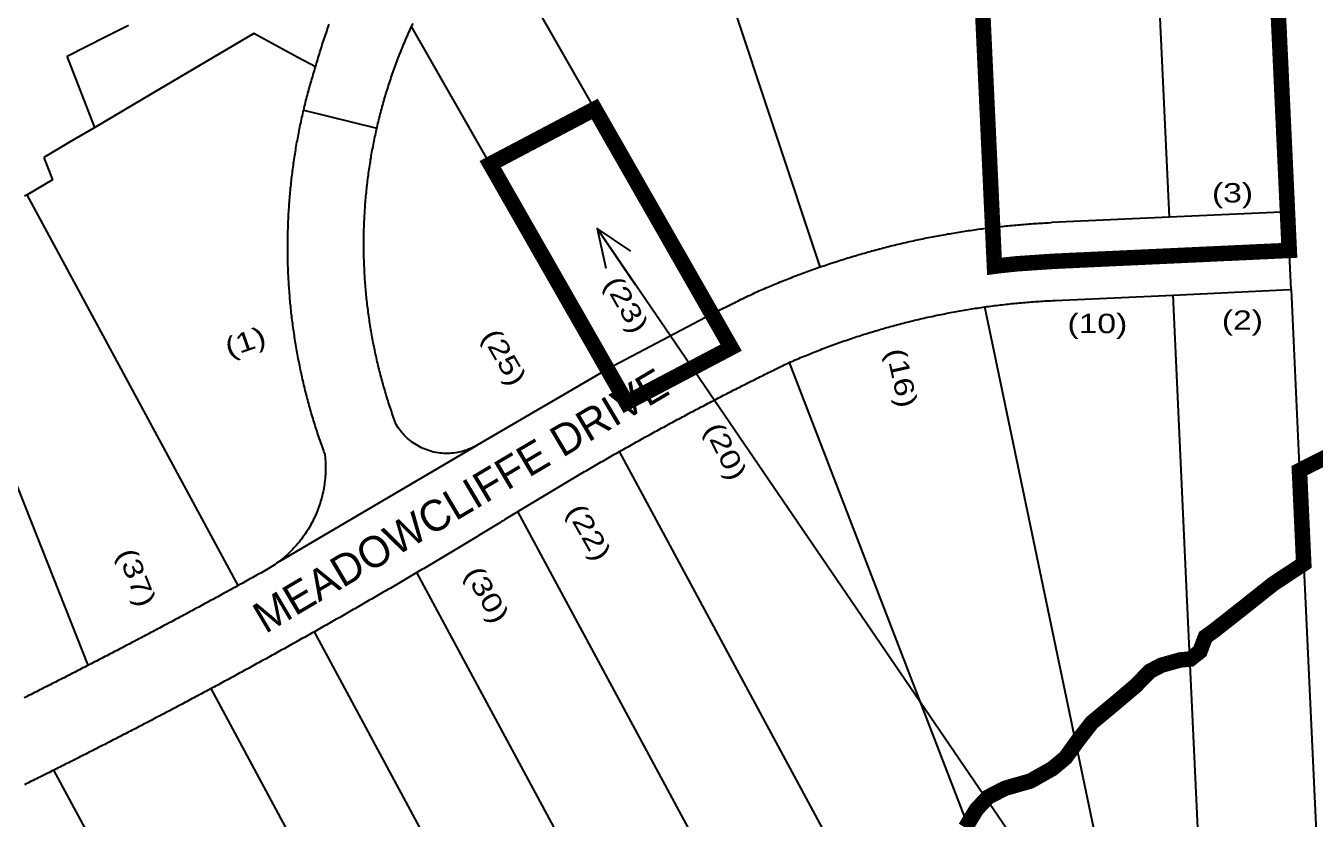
# Model space of a CAD drawing. Header units: millimetres. Extents: x 1745962 to 1749233, y 4525379 to 4529927.
# Drawn here: x 1748625.9 to 1748958.7, y 4527647.4 to 4527852.2 of the extents above; entities that cross this region are included whole.
import ezdxf

# ---------------------------------------------------------------- set-up
doc = ezdxf.new("R2010")
doc.units = ezdxf.units.MM
doc.header["$LTSCALE"] = 10
doc.header["$MEASUREMENT"] = 0
for name, color, linetype in [('AROLL_ADDRESS', 44, 'Continuous'), ('AROLL_LOTS', 8, 'Continuous'), ('AROLL_ROADS', 7, 'Continuous'), ('ZONING_STANDARDS', 140, 'Continuous'), ('ZONING_ZONES', 140, 'Continuous')]:
    doc.layers.add(name, color=color, linetype=linetype)
doc.styles.add('Univers Condensed', font='UNVR57W.TTF')
doc.styles.add('Univers Light Condensed', font='unvr47a.ttf')

# ---------------------------------------------------------------- blocks, each defined once
blk = doc.blocks.new('ARROW-1')
blk.add_line((0, 0), (1.75, 0))
blk.add_lwpolyline([(0.972, 0.389), (0, 0), (0.972, -0.389)])

msp = doc.modelspace()

# ---------------------------------------------------------------- linework, layer by layer
at = {"layer": 'AROLL_LOTS'}
for p, q in [((1748875.44, 4527800.17), (1748870.03, 4527917.25)), ((1748921.07, 4527802.81), (1748916.22, 4527907.68)), ((1748830.93, 4527789.96), (1748793.94, 4527901.2)), ((1748772.75, 4527830.74), (1748739.13, 4527889.64)), ((1748951.52, 4527804.22), (1748947.95, 4527881.35)), ((1748646.61, 4527849.44), (1748652.47, 4527852.42)), ((1748725.48, 4527852.05), (1748725.86, 4527852.86)), ((1748745.78, 4527816.51), (1748725.48, 4527852.05)), ((1748636.57, 4527844.35), (1748646.61, 4527849.44)), ((1748684.73, 4527850.22), (1748658.56, 4527834.77)), ((1748696.15, 4527844.06), (1748684.73, 4527850.22)), ((1748643.7, 4527825.99), (1748636.57, 4527844.35)), ((1748700.71, 4527841.61), (1748696.15, 4527844.06)), ((1748658.56, 4527834.77), (1748643.7, 4527825.99)), ((1748697.64, 4527830.47), (1748716.52, 4527825.83)), ((1748745.78, 4527816.51), (1748772.75, 4527830.74)), ((1748802.98, 4527777.81), (1748772.75, 4527830.74)), ((1748643.7, 4527825.99), (1748637.19, 4527822.15)), ((1748637.19, 4527822.15), (1748630.54, 4527818.22)), ((1748630.54, 4527818.22), (1748632.81, 4527812.47)), ((1748776, 4527763.6), (1748745.78, 4527816.51)), ((1748632.81, 4527812.47), (1748626.25, 4527808.6)), ((1748626.25, 4527808.6), (1748625.59, 4527808.21)), ((1748648.79, 4527766.87), (1748626.25, 4527808.6)), ((1748921.07, 4527802.81), (1748890.64, 4527801.4)), ((1748948.02, 4527804.05), (1748921.07, 4527802.81)), ((1748951.21, 4527804.2), (1748948.02, 4527804.05)), ((1748951.52, 4527804.22), (1748951.21, 4527804.2)), ((1748952.44, 4527784.12), (1748951.52, 4527804.22)), ((1748891.56, 4527781.31), (1748922.01, 4527782.71)), ((1748922.01, 4527782.71), (1748952.14, 4527784.11)), ((1748925.65, 4527703.71), (1748922.01, 4527782.71)), ((1748952.14, 4527784.11), (1748952.44, 4527784.12)), ((1748952.44, 4527784.12), (1748955.6, 4527715.93)), ((1748802.98, 4527777.81), (1748776, 4527763.6)), ((1748892.64, 4527687.73), (1748873.46, 4527779.64)), ((1748680.73, 4527707.71), (1748648.79, 4527766.87)), ((1748897.32, 4527572.44), (1748823.01, 4527765.3)), ((1748776, 4527763.6), (1748742.44, 4527743.96)), ((1748642.01, 4527687.1), (1748616.8, 4527750.86)), ((1748691.45, 4527714.03), (1748742.44, 4527743.96)), ((1748834.7, 4527639.28), (1748779.17, 4527742.32)), ((1748816.69, 4527608.48), (1748752.93, 4527726.8)), ((1748955.6, 4527715.93), (1748958.93, 4527644.01)), ((1748795.93, 4527582.75), (1748726.82, 4527711.03)), ((1748929.73, 4527615.57), (1748925.65, 4527703.71)), ((1748771.71, 4527563.45), (1748700.42, 4527695.78)), ((1748911.33, 4527598.16), (1748892.64, 4527687.73)), ((1748744.63, 4527549.47), (1748673.73, 4527681.07)), ((1748703.49, 4527529.49), (1748633.17, 4527660.04))]:
    msp.add_line(p, q, dxfattribs=at)
for points in [[(1748702.45, 4527847.43), (1748702.61, 4527847.9), (1748702.77, 4527848.38), (1748702.92, 4527848.85), (1748703.08, 4527849.33), (1748703.24, 4527849.8), (1748703.4, 4527850.28), (1748703.57, 4527850.75), (1748703.73, 4527851.22), (1748703.9, 4527851.69), (1748704.07, 4527852.16), (1748704.24, 4527852.63)], [(1748721.52, 4527749.24), (1748721.35, 4527749.7), (1748721.18, 4527750.17), (1748721.01, 4527750.64), (1748720.84, 4527751.12), (1748720.68, 4527751.58), (1748720.51, 4527752.05), (1748720.35, 4527752.53), (1748720.19, 4527753), (1748720.03, 4527753.48), (1748719.87, 4527753.95), (1748719.72, 4527754.43), (1748719.56, 4527754.9), (1748719.41, 4527755.38), (1748719.26, 4527755.86), (1748719.11, 4527756.33), (1748718.96, 4527756.82), (1748718.82, 4527757.29), (1748718.67, 4527757.77), (1748718.54, 4527758.25), (1748718.4, 4527758.73), (1748718.26, 4527759.21), (1748718.13, 4527759.69), (1748717.99, 4527760.18), (1748717.86, 4527760.66), (1748717.73, 4527761.14), (1748717.6, 4527761.62), (1748717.48, 4527762.11), (1748717.34, 4527762.59), (1748717.22, 4527763.08), (1748717.1, 4527763.56), (1748716.98, 4527764.04), (1748716.87, 4527764.53), (1748716.74, 4527765.01), (1748716.63, 4527765.5), (1748716.53, 4527765.99), (1748716.41, 4527766.48), (1748716.3, 4527766.96), (1748716.19, 4527767.46), (1748716.09, 4527767.94), (1748715.98, 4527768.43), (1748715.89, 4527768.92), (1748715.79, 4527769.42), (1748715.69, 4527769.9), (1748715.59, 4527770.39), (1748715.5, 4527770.89), (1748715.4, 4527771.38), (1748715.31, 4527771.87), (1748715.22, 4527772.36), (1748715.14, 4527772.85), (1748715.06, 4527773.34), (1748714.97, 4527773.84), (1748714.89, 4527774.33), (1748714.81, 4527774.83), (1748714.73, 4527775.32), (1748714.65, 4527775.81), (1748714.58, 4527776.3), (1748714.51, 4527776.81), (1748714.44, 4527777.3), (1748714.38, 4527777.79), (1748714.3, 4527778.29), (1748714.25, 4527778.78), (1748714.18, 4527779.28), (1748714.11, 4527779.78), (1748714.06, 4527780.28), (1748714, 4527780.77), (1748713.95, 4527781.26), (1748713.89, 4527781.76), (1748713.84, 4527782.26), (1748713.79, 4527782.76), (1748713.74, 4527783.26), (1748713.69, 4527783.75), (1748713.65, 4527784.25), (1748713.61, 4527784.75), (1748713.57, 4527785.25), (1748713.53, 4527785.75), (1748713.49, 4527786.24), (1748713.46, 4527786.75), (1748713.43, 4527787.24), (1748713.39, 4527787.74), (1748713.36, 4527788.24), (1748713.34, 4527788.74), (1748713.31, 4527789.24), (1748713.29, 4527789.74), (1748713.27, 4527790.24), (1748713.25, 4527790.74), (1748713.22, 4527791.24), (1748713.21, 4527791.73), (1748713.2, 4527792.24), (1748713.19, 4527792.74), (1748713.17, 4527793.23), (1748713.16, 4527793.74), (1748713.16, 4527794.23), (1748713.15, 4527794.74), (1748713.15, 4527795.24), (1748713.14, 4527795.73), (1748713.14, 4527796.24), (1748713.15, 4527796.74), (1748713.15, 4527797.24), (1748713.16, 4527797.74), (1748713.17, 4527798.24), (1748713.18, 4527798.74), (1748713.18, 4527799.24), (1748713.2, 4527799.74), (1748713.22, 4527800.23), (1748713.23, 4527800.73), (1748713.25, 4527801.24), (1748713.28, 4527801.73), (1748713.3, 4527802.23), (1748713.32, 4527802.74), (1748713.34, 4527803.23), (1748713.38, 4527803.73), (1748713.4, 4527804.23), (1748713.43, 4527804.73), (1748713.47, 4527805.23), (1748713.51, 4527805.72), (1748713.54, 4527806.23), (1748713.58, 4527806.73), (1748713.63, 4527807.23), (1748713.67, 4527807.72), (1748713.71, 4527808.22), (1748713.76, 4527808.72), (1748713.81, 4527809.21), (1748713.86, 4527809.71), (1748713.91, 4527810.21), (1748713.97, 4527810.7), (1748714.02, 4527811.2), (1748714.08, 4527811.7), (1748714.14, 4527812.2), (1748714.2, 4527812.69), (1748714.27, 4527813.19), (1748714.33, 4527813.69), (1748714.4, 4527814.18), (1748714.47, 4527814.67), (1748714.54, 4527815.17), (1748714.61, 4527815.67), (1748714.69, 4527816.15), (1748714.77, 4527816.65), (1748714.84, 4527817.14), (1748714.92, 4527817.64), (1748715.01, 4527818.13), (1748715.09, 4527818.63), (1748715.18, 4527819.12), (1748715.26, 4527819.61), (1748715.35, 4527820.11), (1748715.44, 4527820.59), (1748715.54, 4527821.08), (1748715.63, 4527821.58), (1748715.73, 4527822.07), (1748715.83, 4527822.55), (1748715.93, 4527823.05), (1748716.03, 4527823.54), (1748716.14, 4527824.03), (1748716.24, 4527824.51), (1748716.35, 4527825), (1748716.46, 4527825.49), (1748716.57, 4527825.98), (1748716.68, 4527826.47), (1748716.8, 4527826.96), (1748716.91, 4527827.44), (1748717.03, 4527827.92), (1748717.15, 4527828.4), (1748717.27, 4527828.89), (1748717.4, 4527829.37), (1748717.52, 4527829.86), (1748717.65, 4527830.34), (1748717.78, 4527830.83), (1748717.91, 4527831.31), (1748718.05, 4527831.79), (1748718.17, 4527832.28), (1748718.31, 4527832.76), (1748718.45, 4527833.24), (1748718.59, 4527833.72), (1748718.74, 4527834.19), (1748718.88, 4527834.67), (1748719.03, 4527835.15), (1748719.17, 4527835.63), (1748719.32, 4527836.11), (1748719.47, 4527836.58), (1748719.62, 4527837.06), (1748719.78, 4527837.54), (1748719.93, 4527838.01), (1748720.09, 4527838.49), (1748720.25, 4527838.96), (1748720.42, 4527839.43), (1748720.58, 4527839.91), (1748720.74, 4527840.38), (1748720.91, 4527840.85), (1748721.08, 4527841.32), (1748721.25, 4527841.79), (1748721.42, 4527842.26), (1748721.6, 4527842.73), (1748721.76, 4527843.19), (1748721.94, 4527843.66), (1748722.13, 4527844.13), (1748722.3, 4527844.6), (1748722.49, 4527845.06), (1748722.68, 4527845.53), (1748722.86, 4527845.99), (1748723.05, 4527846.46), (1748723.23, 4527846.91), (1748723.43, 4527847.38), (1748723.62, 4527847.84), (1748723.81, 4527848.3), (1748724, 4527848.76), (1748724.21, 4527849.22), (1748724.41, 4527849.68), (1748724.61, 4527850.14), (1748724.81, 4527850.59), (1748725.02, 4527851.05), (1748725.22, 4527851.5), (1748725.48, 4527852.05)], [(1748700.71, 4527841.61), (1748700.84, 4527842.09), (1748700.97, 4527842.57), (1748701.11, 4527843.05), (1748701.25, 4527843.53), (1748701.4, 4527844.01), (1748701.54, 4527844.49), (1748701.69, 4527844.97), (1748701.83, 4527845.44), (1748701.97, 4527845.92), (1748702.13, 4527846.4), (1748702.28, 4527846.88), (1748702.45, 4527847.43)], [(1748693.61, 4527789.3), (1748693.6, 4527789.79), (1748693.58, 4527790.3), (1748693.57, 4527790.8), (1748693.55, 4527791.29), (1748693.54, 4527791.8), (1748693.53, 4527792.3), (1748693.53, 4527792.8), (1748693.52, 4527793.29), (1748693.52, 4527793.8), (1748693.51, 4527794.3), (1748693.51, 4527794.79), (1748693.51, 4527795.3), (1748693.52, 4527795.8), (1748693.52, 4527796.3), (1748693.53, 4527796.8), (1748693.52, 4527797.29), (1748693.53, 4527797.79), (1748693.54, 4527798.29), (1748693.56, 4527798.8), (1748693.57, 4527799.3), (1748693.59, 4527799.8), (1748693.6, 4527800.3), (1748693.61, 4527800.79), (1748693.64, 4527801.3), (1748693.66, 4527801.79), (1748693.68, 4527802.29), (1748693.7, 4527802.8), (1748693.73, 4527803.29), (1748693.76, 4527803.79), (1748693.79, 4527804.29), (1748693.82, 4527804.79), (1748693.85, 4527805.29), (1748693.89, 4527805.79), (1748693.92, 4527806.29), (1748693.96, 4527806.78), (1748694, 4527807.28), (1748694.04, 4527807.78), (1748694.08, 4527808.28), (1748694.13, 4527808.78), (1748694.17, 4527809.28), (1748694.22, 4527809.78), (1748694.26, 4527810.27), (1748694.31, 4527810.76), (1748694.37, 4527811.27), (1748694.42, 4527811.77), (1748694.47, 4527812.26), (1748694.53, 4527812.76), (1748694.59, 4527813.25), (1748694.65, 4527813.75), (1748694.71, 4527814.24), (1748694.77, 4527814.75), (1748694.84, 4527815.24), (1748694.9, 4527815.73), (1748694.97, 4527816.22), (1748695.04, 4527816.73), (1748695.11, 4527817.22), (1748695.18, 4527817.72), (1748695.26, 4527818.21), (1748695.33, 4527818.7), (1748695.41, 4527819.2), (1748695.49, 4527819.69), (1748695.57, 4527820.18), (1748695.65, 4527820.67), (1748695.74, 4527821.17), (1748695.82, 4527821.67), (1748695.91, 4527822.15), (1748696, 4527822.65), (1748696.09, 4527823.13), (1748696.18, 4527823.63), (1748696.27, 4527824.12), (1748696.37, 4527824.62), (1748696.47, 4527825.1), (1748696.56, 4527825.59), (1748696.66, 4527826.09), (1748696.77, 4527826.57), (1748696.87, 4527827.06), (1748696.97, 4527827.55), (1748697.08, 4527828.04), (1748697.19, 4527828.53), (1748697.3, 4527829.02), (1748697.41, 4527829.5), (1748697.52, 4527829.99), (1748697.64, 4527830.47), (1748697.75, 4527830.96), (1748697.87, 4527831.45), (1748697.99, 4527831.94), (1748698.11, 4527832.42), (1748698.23, 4527832.91), (1748698.35, 4527833.39), (1748698.47, 4527833.88), (1748698.6, 4527834.35), (1748698.73, 4527834.84), (1748698.86, 4527835.32), (1748698.99, 4527835.8), (1748699.13, 4527836.28), (1748699.26, 4527836.77), (1748699.39, 4527837.25), (1748699.53, 4527837.73), (1748699.67, 4527838.21), (1748699.81, 4527838.69), (1748699.96, 4527839.17), (1748700.1, 4527839.65), (1748700.25, 4527840.13), (1748700.39, 4527840.6), (1748700.54, 4527841.08), (1748700.71, 4527841.61)], [(1748875.44, 4527800.17), (1748875.94, 4527800.22), (1748876.42, 4527800.28), (1748876.92, 4527800.33), (1748877.42, 4527800.39), (1748877.92, 4527800.44), (1748878.42, 4527800.5), (1748878.91, 4527800.54), (1748879.41, 4527800.6), (1748879.91, 4527800.64), (1748880.41, 4527800.7), (1748880.9, 4527800.74), (1748881.41, 4527800.78), (1748881.9, 4527800.83), (1748882.4, 4527800.87), (1748882.89, 4527800.91), (1748883.4, 4527800.95), (1748883.89, 4527801), (1748884.4, 4527801.03), (1748884.89, 4527801.06), (1748885.39, 4527801.1), (1748885.9, 4527801.14), (1748886.39, 4527801.16), (1748886.89, 4527801.2), (1748887.39, 4527801.23), (1748887.88, 4527801.27), (1748888.38, 4527801.29), (1748888.88, 4527801.32), (1748889.38, 4527801.34), (1748889.88, 4527801.37), (1748890.64, 4527801.4)], [(1748830.93, 4527789.96), (1748831.4, 4527790.12), (1748831.88, 4527790.28), (1748832.35, 4527790.45), (1748832.82, 4527790.6), (1748833.29, 4527790.76), (1748833.77, 4527790.92), (1748834.25, 4527791.07), (1748834.72, 4527791.23), (1748835.19, 4527791.39), (1748835.67, 4527791.54), (1748836.15, 4527791.7), (1748836.62, 4527791.84), (1748837.1, 4527792), (1748837.58, 4527792.14), (1748838.06, 4527792.29), (1748838.53, 4527792.43), (1748839.02, 4527792.57), (1748839.49, 4527792.72), (1748839.98, 4527792.86), (1748840.45, 4527793.01), (1748840.93, 4527793.15), (1748841.42, 4527793.29), (1748841.89, 4527793.43), (1748842.37, 4527793.56), (1748842.85, 4527793.7), (1748843.33, 4527793.83), (1748843.82, 4527793.96), (1748844.3, 4527794.1), (1748844.78, 4527794.23), (1748845.27, 4527794.36), (1748845.75, 4527794.49), (1748846.23, 4527794.62), (1748846.72, 4527794.75), (1748847.2, 4527794.87), (1748847.68, 4527794.99), (1748848.16, 4527795.12), (1748848.65, 4527795.25), (1748849.14, 4527795.37), (1748849.62, 4527795.48), (1748850.1, 4527795.6), (1748850.59, 4527795.72), (1748851.08, 4527795.84), (1748851.56, 4527795.96), (1748852.05, 4527796.07), (1748852.54, 4527796.18), (1748853.03, 4527796.3), (1748853.52, 4527796.41), (1748854, 4527796.52), (1748854.49, 4527796.62), (1748854.98, 4527796.73), (1748855.47, 4527796.84), (1748855.95, 4527796.94), (1748856.45, 4527797.05), (1748856.94, 4527797.15), (1748857.42, 4527797.25), (1748857.91, 4527797.35), (1748858.4, 4527797.45), (1748858.9, 4527797.54), (1748859.39, 4527797.64), (1748859.88, 4527797.74), (1748860.37, 4527797.84)], [(1748860.37, 4527797.84), (1748860.86, 4527797.93), (1748861.36, 4527798.02), (1748861.85, 4527798.11), (1748862.34, 4527798.2), (1748862.82, 4527798.29), (1748863.32, 4527798.38), (1748863.81, 4527798.47), (1748864.31, 4527798.55), (1748864.79, 4527798.63), (1748865.29, 4527798.72), (1748865.79, 4527798.8), (1748866.27, 4527798.89), (1748866.77, 4527798.96), (1748867.26, 4527799.04), (1748867.76, 4527799.12), (1748868.25, 4527799.19), (1748868.75, 4527799.27), (1748869.24, 4527799.35), (1748869.74, 4527799.41), (1748870.23, 4527799.49), (1748870.72, 4527799.56), (1748871.23, 4527799.62), (1748871.72, 4527799.7), (1748872.21, 4527799.76), (1748872.71, 4527799.83), (1748873.2, 4527799.89), (1748873.7, 4527799.95), (1748874.2, 4527800.02), (1748874.7, 4527800.07), (1748875.44, 4527800.17)], [(1748703.06, 4527741.82), (1748702.88, 4527742.28), (1748702.71, 4527742.75), (1748702.54, 4527743.23), (1748702.38, 4527743.7), (1748702.21, 4527744.17), (1748702.04, 4527744.64), (1748701.89, 4527745.12), (1748701.72, 4527745.59), (1748701.56, 4527746.06), (1748701.4, 4527746.53), (1748701.24, 4527747.01), (1748701.08, 4527747.49), (1748700.93, 4527747.96), (1748700.78, 4527748.43), (1748700.62, 4527748.91), (1748700.48, 4527749.39), (1748700.34, 4527749.87), (1748700.19, 4527750.34), (1748700.05, 4527750.83), (1748699.9, 4527751.3), (1748699.76, 4527751.79), (1748699.61, 4527752.26), (1748699.48, 4527752.74), (1748699.34, 4527753.23), (1748699.2, 4527753.71), (1748699.07, 4527754.19), (1748698.94, 4527754.67), (1748698.8, 4527755.15), (1748698.68, 4527755.64), (1748698.55, 4527756.12), (1748698.43, 4527756.6), (1748698.3, 4527757.09), (1748698.17, 4527757.58), (1748698.05, 4527758.05), (1748697.94, 4527758.54), (1748697.82, 4527759.03), (1748697.7, 4527759.52), (1748697.59, 4527760), (1748697.47, 4527760.48), (1748697.36, 4527760.97), (1748697.26, 4527761.46), (1748697.14, 4527761.95), (1748697.04, 4527762.44), (1748696.92, 4527762.93), (1748696.83, 4527763.42), (1748696.72, 4527763.9), (1748696.63, 4527764.39), (1748696.53, 4527764.88), (1748696.43, 4527765.38), (1748696.33, 4527765.87), (1748696.23, 4527766.36), (1748696.14, 4527766.85), (1748696.05, 4527767.33), (1748695.96, 4527767.84), (1748695.87, 4527768.32), (1748695.79, 4527768.82), (1748695.7, 4527769.31), (1748695.62, 4527769.81), (1748695.54, 4527770.3), (1748695.46, 4527770.79), (1748695.37, 4527771.28), (1748695.3, 4527771.78), (1748695.23, 4527772.27), (1748695.15, 4527772.77), (1748695.08, 4527773.26), (1748695.01, 4527773.75), (1748694.94, 4527774.25), (1748694.88, 4527774.75), (1748694.81, 4527775.24), (1748694.75, 4527775.74), (1748694.68, 4527776.23), (1748694.62, 4527776.73), (1748694.56, 4527777.23), (1748694.5, 4527777.72), (1748694.45, 4527778.22), (1748694.39, 4527778.72), (1748694.34, 4527779.22), (1748694.28, 4527779.72), (1748694.24, 4527780.21), (1748694.19, 4527780.71), (1748694.14, 4527781.21), (1748694.09, 4527781.7), (1748694.06, 4527782.2), (1748694.02, 4527782.7), (1748693.97, 4527783.2), (1748693.94, 4527783.7), (1748693.89, 4527784.19), (1748693.86, 4527784.7), (1748693.83, 4527785.2), (1748693.8, 4527785.69), (1748693.77, 4527786.19), (1748693.74, 4527786.69), (1748693.72, 4527787.19), (1748693.69, 4527787.69), (1748693.67, 4527788.19), (1748693.65, 4527788.69), (1748693.61, 4527789.3)], [(1748813.71, 4527783.14), (1748814.17, 4527783.34), (1748814.63, 4527783.54), (1748815.08, 4527783.75), (1748815.54, 4527783.95), (1748816, 4527784.14), (1748816.46, 4527784.34), (1748816.92, 4527784.54), (1748817.38, 4527784.74), (1748817.84, 4527784.93), (1748818.3, 4527785.12), (1748818.76, 4527785.31), (1748819.22, 4527785.51), (1748819.69, 4527785.7), (1748820.15, 4527785.89), (1748820.61, 4527786.08), (1748821.08, 4527786.27), (1748821.54, 4527786.45), (1748822, 4527786.64), (1748822.47, 4527786.82), (1748822.93, 4527787), (1748823.4, 4527787.19), (1748823.86, 4527787.37), (1748824.34, 4527787.55), (1748824.8, 4527787.73), (1748825.26, 4527787.9), (1748825.74, 4527788.08), (1748826.2, 4527788.26), (1748826.67, 4527788.43), (1748827.14, 4527788.61), (1748827.61, 4527788.78), (1748828.08, 4527788.95), (1748828.55, 4527789.11), (1748829.02, 4527789.29), (1748829.5, 4527789.46), (1748829.96, 4527789.62), (1748830.43, 4527789.78), (1748830.93, 4527789.96)], [(1748802.98, 4527777.81), (1748803.42, 4527778.04), (1748803.87, 4527778.25), (1748804.32, 4527778.48), (1748804.76, 4527778.71), (1748805.21, 4527778.93), (1748805.66, 4527779.15), (1748806.1, 4527779.38), (1748806.55, 4527779.6), (1748807, 4527779.83), (1748807.44, 4527780.04), (1748807.89, 4527780.27), (1748808.35, 4527780.5), (1748808.79, 4527780.71), (1748809.24, 4527780.94), (1748809.68, 4527781.16), (1748810.13, 4527781.38), (1748810.58, 4527781.6), (1748811.03, 4527781.82), (1748811.48, 4527782.05), (1748811.93, 4527782.26), (1748812.38, 4527782.48), (1748812.82, 4527782.71), (1748813.71, 4527783.14)], [(1748873.46, 4527779.64), (1748873.95, 4527779.71), (1748874.45, 4527779.77), (1748874.95, 4527779.84), (1748875.45, 4527779.9), (1748875.94, 4527779.97), (1748876.44, 4527780.03), (1748876.93, 4527780.09), (1748877.43, 4527780.15), (1748877.92, 4527780.21), (1748878.42, 4527780.27), (1748878.92, 4527780.32), (1748879.42, 4527780.38), (1748879.92, 4527780.43), (1748880.41, 4527780.49), (1748880.91, 4527780.54), (1748881.41, 4527780.58), (1748881.9, 4527780.63), (1748882.4, 4527780.68), (1748882.9, 4527780.73), (1748883.39, 4527780.77), (1748883.9, 4527780.82), (1748884.39, 4527780.85), (1748884.89, 4527780.9), (1748885.39, 4527780.94), (1748885.89, 4527780.97), (1748886.39, 4527781.01), (1748886.89, 4527781.04), (1748887.38, 4527781.08), (1748887.89, 4527781.11), (1748888.39, 4527781.14), (1748888.88, 4527781.18), (1748889.38, 4527781.2), (1748889.88, 4527781.23), (1748890.38, 4527781.25), (1748890.88, 4527781.28), (1748891.56, 4527781.31)], [(1748822.22, 4527764.94), (1748822.68, 4527765.15), (1748823.13, 4527765.35), (1748823.59, 4527765.55), (1748824.05, 4527765.75), (1748824.51, 4527765.95), (1748824.97, 4527766.14), (1748825.42, 4527766.34), (1748825.89, 4527766.54), (1748826.35, 4527766.73), (1748826.81, 4527766.92), (1748827.28, 4527767.11), (1748827.74, 4527767.3), (1748828.2, 4527767.48), (1748828.66, 4527767.68), (1748829.12, 4527767.86), (1748829.59, 4527768.05), (1748830.05, 4527768.23), (1748830.52, 4527768.41), (1748830.99, 4527768.6), (1748831.46, 4527768.78), (1748831.92, 4527768.95), (1748832.39, 4527769.13), (1748832.86, 4527769.3), (1748833.32, 4527769.48), (1748833.8, 4527769.65), (1748834.27, 4527769.82), (1748834.73, 4527770), (1748835.2, 4527770.17), (1748835.67, 4527770.34), (1748836.14, 4527770.5), (1748836.61, 4527770.67), (1748837.09, 4527770.84), (1748837.56, 4527771), (1748838.03, 4527771.16), (1748838.5, 4527771.32), (1748838.98, 4527771.49), (1748839.45, 4527771.65), (1748839.93, 4527771.8), (1748840.41, 4527771.96), (1748840.88, 4527772.11), (1748841.35, 4527772.27), (1748841.83, 4527772.42), (1748842.3, 4527772.57), (1748842.79, 4527772.72), (1748843.26, 4527772.87), (1748843.74, 4527773.01), (1748844.21, 4527773.16), (1748844.7, 4527773.3), (1748845.17, 4527773.45), (1748845.66, 4527773.59), (1748846.13, 4527773.74), (1748846.62, 4527773.88), (1748847.1, 4527774.01), (1748847.57, 4527774.16), (1748848.05, 4527774.29), (1748848.53, 4527774.43), (1748849.01, 4527774.56), (1748849.5, 4527774.69), (1748849.99, 4527774.82), (1748850.47, 4527774.96), (1748850.95, 4527775.08), (1748851.43, 4527775.21), (1748851.92, 4527775.33), (1748852.4, 4527775.47), (1748852.88, 4527775.59), (1748853.37, 4527775.71), (1748853.85, 4527775.83), (1748854.34, 4527775.95), (1748854.83, 4527776.07), (1748855.31, 4527776.19), (1748855.8, 4527776.31), (1748856.28, 4527776.42), (1748856.77, 4527776.53), (1748857.26, 4527776.65), (1748857.75, 4527776.76), (1748858.23, 4527776.87), (1748858.72, 4527776.98), (1748859.21, 4527777.08), (1748859.7, 4527777.19), (1748860.19, 4527777.29), (1748860.68, 4527777.4), (1748861.16, 4527777.5), (1748861.65, 4527777.6), (1748862.15, 4527777.7), (1748862.64, 4527777.8), (1748863.13, 4527777.89), (1748863.62, 4527777.99), (1748864.11, 4527778.08), (1748864.6, 4527778.18), (1748865.09, 4527778.27), (1748865.58, 4527778.37), (1748866.08, 4527778.46), (1748866.57, 4527778.54), (1748867.06, 4527778.63), (1748867.55, 4527778.71), (1748868.05, 4527778.8), (1748868.54, 4527778.89), (1748869.03, 4527778.96), (1748869.53, 4527779.04), (1748870.01, 4527779.13), (1748870.51, 4527779.2), (1748871, 4527779.28), (1748871.5, 4527779.35), (1748871.99, 4527779.43), (1748872.49, 4527779.5), (1748873.46, 4527779.64)], [(1748779.17, 4527742.32), (1748779.6, 4527742.56), (1748780.05, 4527742.81), (1748780.48, 4527743.06), (1748780.91, 4527743.3), (1748781.36, 4527743.55), (1748781.79, 4527743.79), (1748782.23, 4527744.03), (1748782.66, 4527744.27), (1748783.1, 4527744.52), (1748783.53, 4527744.77), (1748783.97, 4527745.01), (1748784.41, 4527745.25), (1748784.85, 4527745.49), (1748785.28, 4527745.73), (1748785.72, 4527745.98), (1748786.16, 4527746.23), (1748786.6, 4527746.47), (1748787.04, 4527746.71), (1748787.47, 4527746.95), (1748787.91, 4527747.19), (1748788.35, 4527747.43), (1748788.79, 4527747.67), (1748789.22, 4527747.9), (1748789.66, 4527748.14), (1748790.1, 4527748.38), (1748790.54, 4527748.62), (1748790.98, 4527748.86), (1748791.43, 4527749.1), (1748791.87, 4527749.34), (1748792.29, 4527749.58), (1748792.74, 4527749.82), (1748793.18, 4527750.06), (1748793.61, 4527750.29), (1748794.06, 4527750.53), (1748794.5, 4527750.77), (1748794.94, 4527750.99), (1748795.39, 4527751.23), (1748795.83, 4527751.47), (1748796.26, 4527751.7), (1748796.71, 4527751.94), (1748797.14, 4527752.18), (1748797.58, 4527752.42), (1748798.03, 4527752.64), (1748798.47, 4527752.88), (1748798.91, 4527753.11), (1748799.36, 4527753.35), (1748799.8, 4527753.58), (1748800.24, 4527753.81), (1748800.69, 4527754.05), (1748801.13, 4527754.28), (1748801.56, 4527754.51), (1748802.02, 4527754.75), (1748802.45, 4527754.98), (1748802.9, 4527755.2), (1748803.34, 4527755.43), (1748803.79, 4527755.67), (1748804.23, 4527755.9), (1748804.68, 4527756.13), (1748805.11, 4527756.36), (1748805.56, 4527756.59), (1748806.01, 4527756.81), (1748806.45, 4527757.05), (1748806.89, 4527757.27), (1748807.34, 4527757.5), (1748807.78, 4527757.73), (1748808.23, 4527757.96), (1748808.67, 4527758.19), (1748809.12, 4527758.41), (1748809.56, 4527758.64), (1748810.01, 4527758.87), (1748810.46, 4527759.1), (1748810.9, 4527759.32), (1748811.35, 4527759.54), (1748811.8, 4527759.77), (1748812.24, 4527760), (1748812.69, 4527760.23), (1748813.14, 4527760.44), (1748813.58, 4527760.67), (1748814.03, 4527760.9), (1748814.48, 4527761.12), (1748814.92, 4527761.35), (1748815.37, 4527761.57), (1748815.82, 4527761.79), (1748816.26, 4527762.02), (1748816.71, 4527762.24), (1748817.16, 4527762.46), (1748817.61, 4527762.68), (1748818.06, 4527762.91), (1748818.5, 4527763.12), (1748818.96, 4527763.35), (1748819.4, 4527763.57), (1748819.85, 4527763.78), (1748820.3, 4527764.01), (1748820.75, 4527764.23), (1748821.19, 4527764.44), (1748821.65, 4527764.67), (1748822.22, 4527764.94)], [(1748742.44, 4527743.96), (1748742, 4527743.72), (1748741.56, 4527743.48), (1748741.11, 4527743.26), (1748740.66, 4527743.05), (1748740.19, 4527742.87), (1748739.73, 4527742.68), (1748739.25, 4527742.53), (1748738.77, 4527742.38), (1748738.29, 4527742.25), (1748737.8, 4527742.14), (1748737.31, 4527742.04), (1748736.82, 4527741.96), (1748736.32, 4527741.9), (1748735.82, 4527741.84), (1748735.32, 4527741.82), (1748734.82, 4527741.8), (1748734.32, 4527741.81), (1748733.83, 4527741.83), (1748733.33, 4527741.85), (1748732.84, 4527741.9), (1748732.33, 4527741.98), (1748731.85, 4527742.05), (1748731.35, 4527742.15), (1748730.86, 4527742.26), (1748730.38, 4527742.4), (1748729.9, 4527742.54), (1748729.43, 4527742.71), (1748728.96, 4527742.89), (1748728.5, 4527743.08), (1748728.05, 4527743.28), (1748727.6, 4527743.51), (1748727.16, 4527743.75), (1748726.73, 4527744), (1748726.3, 4527744.27), (1748725.89, 4527744.54), (1748725.48, 4527744.83), (1748725.09, 4527745.15), (1748724.71, 4527745.46), (1748724.33, 4527745.79), (1748723.97, 4527746.13), (1748723.61, 4527746.49), (1748723.27, 4527746.85), (1748722.95, 4527747.23), (1748722.63, 4527747.63), (1748722.33, 4527748.02), (1748722.03, 4527748.43), (1748721.52, 4527749.24)], [(1748703.06, 4527741.82), (1748703.12, 4527741.32), (1748703.16, 4527740.82), (1748703.2, 4527740.32), (1748703.23, 4527739.83), (1748703.26, 4527739.33), (1748703.27, 4527738.82), (1748703.28, 4527738.33), (1748703.28, 4527737.83), (1748703.27, 4527737.33), (1748703.25, 4527736.83), (1748703.23, 4527736.32), (1748703.19, 4527735.83), (1748703.15, 4527735.33), (1748703.1, 4527734.83), (1748703.04, 4527734.34), (1748702.97, 4527733.85), (1748702.9, 4527733.34), (1748702.82, 4527732.86), (1748702.73, 4527732.36), (1748702.63, 4527731.87), (1748702.52, 4527731.38), (1748702.4, 4527730.89), (1748702.28, 4527730.42), (1748702.16, 4527729.93), (1748702.02, 4527729.45), (1748701.87, 4527728.97), (1748701.71, 4527728.5), (1748701.55, 4527728.03), (1748701.39, 4527727.55), (1748701.21, 4527727.09), (1748701.02, 4527726.62), (1748700.83, 4527726.16), (1748700.63, 4527725.69), (1748700.42, 4527725.25), (1748700.2, 4527724.79), (1748699.98, 4527724.35), (1748699.75, 4527723.9), (1748699.52, 4527723.46), (1748699.27, 4527723.03), (1748699.02, 4527722.59), (1748698.76, 4527722.17), (1748698.49, 4527721.74), (1748698.22, 4527721.32), (1748697.94, 4527720.91), (1748697.66, 4527720.5), (1748697.36, 4527720.09), (1748697.07, 4527719.69), (1748696.76, 4527719.29), (1748696.45, 4527718.91), (1748696.13, 4527718.52), (1748695.8, 4527718.14), (1748695.48, 4527717.77), (1748695.13, 4527717.4), (1748694.79, 4527717.04), (1748694.45, 4527716.67), (1748694.09, 4527716.32), (1748693.73, 4527715.97), (1748693.36, 4527715.64), (1748692.98, 4527715.3), (1748692.61, 4527714.97), (1748692.23, 4527714.65), (1748691.84, 4527714.34), (1748691.45, 4527714.03), (1748691.05, 4527713.73), (1748690.65, 4527713.43), (1748690.24, 4527713.14), (1748689.83, 4527712.86), (1748689.41, 4527712.58), (1748688.72, 4527712.15)], [(1748752.93, 4527726.8), (1748753.36, 4527727.07), (1748753.79, 4527727.33), (1748754.21, 4527727.59), (1748754.64, 4527727.86), (1748755.07, 4527728.12), (1748755.49, 4527728.38), (1748755.92, 4527728.64), (1748756.35, 4527728.9), (1748756.77, 4527729.16), (1748757.2, 4527729.42), (1748757.63, 4527729.68), (1748758.05, 4527729.94), (1748758.48, 4527730.2), (1748758.9, 4527730.46), (1748759.34, 4527730.72), (1748759.77, 4527730.98), (1748760.19, 4527731.23), (1748760.62, 4527731.5), (1748761.05, 4527731.75), (1748761.48, 4527732), (1748761.91, 4527732.27), (1748762.34, 4527732.52), (1748762.77, 4527732.78), (1748763.19, 4527733.03), (1748763.62, 4527733.29), (1748764.05, 4527733.55), (1748764.49, 4527733.8), (1748764.91, 4527734.06), (1748765.35, 4527734.31), (1748765.77, 4527734.57), (1748766.21, 4527734.82), (1748766.63, 4527735.07), (1748767.06, 4527735.33), (1748767.5, 4527735.58), (1748767.92, 4527735.83), (1748768.36, 4527736.09), (1748768.79, 4527736.34), (1748769.22, 4527736.6), (1748769.65, 4527736.85), (1748770.09, 4527737.1), (1748770.52, 4527737.35), (1748770.95, 4527737.6), (1748771.38, 4527737.85), (1748771.81, 4527738.1), (1748772.25, 4527738.36), (1748772.68, 4527738.61), (1748773.11, 4527738.85), (1748773.55, 4527739.1), (1748773.98, 4527739.36), (1748774.41, 4527739.6), (1748774.85, 4527739.85), (1748775.28, 4527740.11), (1748775.71, 4527740.35), (1748776.15, 4527740.6), (1748776.58, 4527740.84), (1748777.01, 4527741.1), (1748777.45, 4527741.34), (1748777.89, 4527741.59), (1748778.32, 4527741.83), (1748779.17, 4527742.32)], [(1748752.93, 4527726.8), (1748752.52, 4527726.55), (1748752.09, 4527726.28), (1748751.66, 4527726.02), (1748751.24, 4527725.76), (1748750.81, 4527725.5), (1748750.38, 4527725.23), (1748749.96, 4527724.97), (1748749.53, 4527724.71), (1748749.1, 4527724.44), (1748748.68, 4527724.19), (1748748.26, 4527723.92), (1748747.83, 4527723.67), (1748747.4, 4527723.4), (1748746.98, 4527723.14), (1748746.55, 4527722.88), (1748746.12, 4527722.62), (1748745.7, 4527722.36), (1748745.27, 4527722.09), (1748744.84, 4527721.84), (1748744.41, 4527721.58), (1748743.98, 4527721.32), (1748743.56, 4527721.06), (1748743.13, 4527720.8), (1748742.7, 4527720.54), (1748742.28, 4527720.28), (1748741.85, 4527720.02), (1748741.43, 4527719.76), (1748740.99, 4527719.51), (1748740.56, 4527719.24), (1748740.14, 4527718.99), (1748739.71, 4527718.72), (1748739.29, 4527718.47), (1748738.85, 4527718.21), (1748738.42, 4527717.95), (1748738, 4527717.69), (1748737.57, 4527717.44), (1748737.14, 4527717.18), (1748736.71, 4527716.92), (1748736.29, 4527716.66), (1748735.86, 4527716.4), (1748735.42, 4527716.15), (1748735, 4527715.89), (1748734.57, 4527715.64), (1748734.14, 4527715.37), (1748733.71, 4527715.12), (1748733.28, 4527714.87), (1748732.85, 4527714.61), (1748732.42, 4527714.35), (1748731.99, 4527714.09), (1748731.57, 4527713.84), (1748731.13, 4527713.58), (1748730.71, 4527713.33), (1748730.27, 4527713.08), (1748729.84, 4527712.81), (1748729.41, 4527712.56), (1748728.98, 4527712.3), (1748728.55, 4527712.05), (1748728.13, 4527711.8), (1748727.69, 4527711.54), (1748727.27, 4527711.29), (1748726.82, 4527711.03)], [(1748688.72, 4527712.15), (1748688.29, 4527711.9), (1748687.85, 4527711.66), (1748687.41, 4527711.41), (1748686.98, 4527711.17), (1748686.54, 4527710.93), (1748686.11, 4527710.69), (1748685.67, 4527710.45), (1748685.23, 4527710.19), (1748684.79, 4527709.95), (1748684.36, 4527709.71), (1748683.92, 4527709.47), (1748683.48, 4527709.23), (1748683.04, 4527708.99), (1748682.6, 4527708.75), (1748682.17, 4527708.49), (1748681.73, 4527708.25), (1748681.29, 4527708.01), (1748680.73, 4527707.71)], [(1748726.82, 4527711.03), (1748726.39, 4527710.77), (1748725.96, 4527710.52), (1748725.53, 4527710.27), (1748725.1, 4527710.01), (1748724.67, 4527709.76), (1748724.23, 4527709.51), (1748723.81, 4527709.25), (1748723.37, 4527709), (1748722.94, 4527708.75), (1748722.51, 4527708.49), (1748722.08, 4527708.24), (1748721.64, 4527707.99), (1748721.22, 4527707.73), (1748720.78, 4527707.48), (1748720.35, 4527707.23), (1748719.92, 4527706.97), (1748719.49, 4527706.72), (1748719.06, 4527706.47), (1748718.63, 4527706.22), (1748718.19, 4527705.97), (1748717.76, 4527705.72), (1748717.33, 4527705.46), (1748716.9, 4527705.21), (1748716.47, 4527704.97), (1748716.03, 4527704.71), (1748715.6, 4527704.46), (1748715.16, 4527704.21), (1748714.73, 4527703.97), (1748714.3, 4527703.71), (1748713.87, 4527703.46), (1748713.44, 4527703.2), (1748713.01, 4527702.96), (1748712.57, 4527702.71), (1748712.14, 4527702.46), (1748711.71, 4527702.21), (1748711.27, 4527701.96), (1748710.84, 4527701.71), (1748710.4, 4527701.47), (1748709.97, 4527701.21), (1748709.54, 4527700.96), (1748709.09, 4527700.72), (1748708.66, 4527700.47), (1748708.23, 4527700.23), (1748707.79, 4527699.97), (1748707.36, 4527699.72), (1748706.93, 4527699.48), (1748706.49, 4527699.22), (1748706.06, 4527698.98), (1748705.63, 4527698.73), (1748705.19, 4527698.49), (1748704.75, 4527698.24), (1748704.32, 4527697.99), (1748703.89, 4527697.74), (1748703.46, 4527697.5), (1748703.01, 4527697.26), (1748702.58, 4527697.01), (1748702.15, 4527696.76), (1748701.71, 4527696.51), (1748701.27, 4527696.27), (1748700.42, 4527695.78)], [(1748680.73, 4527707.71), (1748680.29, 4527707.47), (1748679.86, 4527707.22), (1748679.42, 4527706.98), (1748678.98, 4527706.74), (1748678.54, 4527706.5), (1748678.1, 4527706.26), (1748677.66, 4527706.02), (1748677.22, 4527705.78), (1748676.79, 4527705.54), (1748676.35, 4527705.3), (1748675.91, 4527705.06), (1748675.47, 4527704.82), (1748675.03, 4527704.58), (1748674.59, 4527704.33), (1748674.16, 4527704.1), (1748673.63, 4527703.82)], [(1748673.63, 4527703.82), (1748673.19, 4527703.58), (1748672.75, 4527703.34), (1748672.3, 4527703.1), (1748671.87, 4527702.85), (1748671.44, 4527702.62), (1748670.99, 4527702.38), (1748670.55, 4527702.14), (1748670.11, 4527701.9), (1748669.67, 4527701.66), (1748669.23, 4527701.43), (1748668.79, 4527701.19), (1748668.35, 4527700.95), (1748667.91, 4527700.72), (1748667.47, 4527700.48), (1748667.03, 4527700.24), (1748666.59, 4527700.01), (1748666.15, 4527699.77), (1748665.71, 4527699.53), (1748665.26, 4527699.3), (1748664.82, 4527699.06), (1748664.38, 4527698.83), (1748663.94, 4527698.59), (1748663.5, 4527698.35), (1748663.06, 4527698.12), (1748662.62, 4527697.88), (1748662.19, 4527697.65), (1748661.73, 4527697.42), (1748661.3, 4527697.19), (1748660.86, 4527696.95), (1748660.42, 4527696.72), (1748659.98, 4527696.48), (1748659.53, 4527696.25), (1748659.09, 4527696.01), (1748658.65, 4527695.78), (1748658.2, 4527695.54), (1748657.76, 4527695.31), (1748657.32, 4527695.08), (1748656.88, 4527694.84), (1748656.43, 4527694.61), (1748655.99, 4527694.37), (1748655.56, 4527694.14), (1748655.11, 4527693.91), (1748654.67, 4527693.67), (1748653.9, 4527693.27)], [(1748700.42, 4527695.78), (1748699.98, 4527695.54), (1748699.54, 4527695.29), (1748699.11, 4527695.05), (1748698.67, 4527694.81), (1748698.24, 4527694.55), (1748697.81, 4527694.31), (1748697.37, 4527694.07), (1748696.93, 4527693.83), (1748696.49, 4527693.58), (1748696.06, 4527693.33), (1748695.63, 4527693.09), (1748695.18, 4527692.84), (1748694.75, 4527692.6), (1748694.31, 4527692.36), (1748693.88, 4527692.12), (1748693.44, 4527691.88), (1748693, 4527691.62), (1748692.56, 4527691.38), (1748692.13, 4527691.14), (1748691.69, 4527690.9), (1748691.26, 4527690.66), (1748690.82, 4527690.42), (1748690.39, 4527690.17), (1748689.94, 4527689.92), (1748689.5, 4527689.68), (1748689.07, 4527689.44), (1748688.63, 4527689.2), (1748688.19, 4527688.96), (1748687.76, 4527688.72), (1748687.32, 4527688.48), (1748686.87, 4527688.24), (1748686.44, 4527688), (1748686, 4527687.76), (1748685.56, 4527687.52), (1748685.13, 4527687.27), (1748684.69, 4527687.03), (1748684.25, 4527686.79), (1748683.81, 4527686.55), (1748683.37, 4527686.31), (1748682.93, 4527686.07), (1748682.49, 4527685.83), (1748682.05, 4527685.59), (1748681.62, 4527685.36), (1748681.18, 4527685.12), (1748680.74, 4527684.88), (1748680.3, 4527684.64), (1748679.86, 4527684.4), (1748679.42, 4527684.16), (1748678.98, 4527683.92), (1748678.55, 4527683.68), (1748678.11, 4527683.44), (1748677.67, 4527683.2), (1748677.23, 4527682.96), (1748676.79, 4527682.73), (1748676.35, 4527682.49), (1748675.91, 4527682.25), (1748675.46, 4527682.01), (1748675.03, 4527681.78), (1748674.59, 4527681.54), (1748673.73, 4527681.07)], [(1748653.9, 4527693.27), (1748653.46, 4527693.04), (1748653.02, 4527692.81), (1748652.57, 4527692.58), (1748652.13, 4527692.35), (1748651.68, 4527692.12), (1748651.24, 4527691.88), (1748650.8, 4527691.65), (1748650.36, 4527691.42), (1748649.92, 4527691.19), (1748649.47, 4527690.96), (1748649.02, 4527690.73), (1748648.58, 4527690.5), (1748648.13, 4527690.27), (1748647.7, 4527690.04), (1748647.25, 4527689.81), (1748646.81, 4527689.58), (1748646.36, 4527689.35), (1748645.92, 4527689.11), (1748645.47, 4527688.88), (1748645.03, 4527688.66), (1748644.59, 4527688.43), (1748644.14, 4527688.2), (1748643.69, 4527687.97), (1748643.25, 4527687.74), (1748642.81, 4527687.51), (1748642.01, 4527687.1)], [(1748642.01, 4527687.1), (1748641.57, 4527686.87), (1748641.12, 4527686.64), (1748640.68, 4527686.42), (1748640.24, 4527686.19), (1748639.79, 4527685.96), (1748639.34, 4527685.73), (1748638.9, 4527685.5), (1748638.46, 4527685.27), (1748638.01, 4527685.05), (1748637.57, 4527684.82), (1748637.12, 4527684.59), (1748636.68, 4527684.36), (1748636.23, 4527684.13), (1748635.79, 4527683.9), (1748635.34, 4527683.67), (1748634.9, 4527683.45), (1748634.45, 4527683.22), (1748634, 4527682.99), (1748633.56, 4527682.77), (1748633.12, 4527682.54), (1748632.67, 4527682.32), (1748632.22, 4527682.09), (1748631.77, 4527681.86), (1748631.33, 4527681.63), (1748630.88, 4527681.41), (1748630.43, 4527681.19), (1748630, 4527680.96), (1748629.55, 4527680.73), (1748629.1, 4527680.5), (1748628.66, 4527680.28), (1748628.21, 4527680.06), (1748627.76, 4527679.83), (1748627.31, 4527679.6), (1748626.82, 4527679.36)], [(1748626.82, 4527679.36), (1748626.37, 4527679.13), (1748625.93, 4527678.91), (1748625.48, 4527678.69)], [(1748673.73, 4527681.07), (1748673.29, 4527680.84), (1748672.85, 4527680.6), (1748672.41, 4527680.36), (1748671.97, 4527680.13), (1748671.53, 4527679.89), (1748671.08, 4527679.67), (1748670.64, 4527679.43), (1748670.2, 4527679.19), (1748669.76, 4527678.96), (1748669.32, 4527678.72), (1748668.88, 4527678.49), (1748668.44, 4527678.25), (1748667.99, 4527678.02), (1748667.55, 4527677.78), (1748667.11, 4527677.54), (1748666.67, 4527677.31), (1748666.24, 4527677.08), (1748665.79, 4527676.84), (1748665.35, 4527676.61), (1748664.91, 4527676.37), (1748664.47, 4527676.14), (1748664.02, 4527675.9), (1748663.58, 4527675.67), (1748663.14, 4527675.43), (1748662.69, 4527675.2), (1748662.25, 4527674.97), (1748661.81, 4527674.73), (1748661.36, 4527674.51), (1748660.93, 4527674.28), (1748660.49, 4527674.04), (1748660.04, 4527673.81), (1748659.6, 4527673.58), (1748659.16, 4527673.34), (1748658.71, 4527673.11), (1748658.27, 4527672.88), (1748657.82, 4527672.64), (1748657.38, 4527672.41), (1748656.94, 4527672.18), (1748656.5, 4527671.95), (1748656.05, 4527671.72), (1748655.61, 4527671.49), (1748655.16, 4527671.26), (1748654.72, 4527671.03), (1748654.28, 4527670.8), (1748653.84, 4527670.56), (1748653.39, 4527670.33), (1748652.95, 4527670.1), (1748652.5, 4527669.88), (1748652.05, 4527669.65), (1748651.62, 4527669.42), (1748651.17, 4527669.19), (1748650.73, 4527668.96), (1748650.28, 4527668.73), (1748649.84, 4527668.5), (1748649.39, 4527668.26), (1748648.95, 4527668.04), (1748648.5, 4527667.81), (1748648.06, 4527667.58), (1748647.61, 4527667.35), (1748646.74, 4527666.91)], [(1748646.74, 4527666.91), (1748646.31, 4527666.68), (1748645.86, 4527666.45), (1748645.41, 4527666.22), (1748644.97, 4527666.01), (1748644.53, 4527665.78), (1748644.08, 4527665.55), (1748643.63, 4527665.32), (1748643.19, 4527665.09), (1748642.74, 4527664.87), (1748642.29, 4527664.64), (1748641.85, 4527664.41), (1748641.41, 4527664.19), (1748640.96, 4527663.96), (1748640.51, 4527663.73), (1748640.06, 4527663.51), (1748639.62, 4527663.28), (1748639.17, 4527663.05), (1748638.72, 4527662.83), (1748638.28, 4527662.61), (1748637.83, 4527662.38), (1748637.38, 4527662.15), (1748636.94, 4527661.93), (1748636.49, 4527661.71), (1748636.04, 4527661.48), (1748635.6, 4527661.26), (1748635.15, 4527661.03), (1748634.7, 4527660.81), (1748634.26, 4527660.59), (1748633.81, 4527660.36), (1748633.17, 4527660.04)], [(1748633.17, 4527660.04), (1748632.72, 4527659.81), (1748632.27, 4527659.59), (1748631.83, 4527659.36), (1748631.38, 4527659.15), (1748630.92, 4527658.92), (1748630.48, 4527658.69), (1748630.03, 4527658.48), (1748629.58, 4527658.25), (1748629.14, 4527658.03), (1748628.69, 4527657.8), (1748628.24, 4527657.59), (1748627.79, 4527657.36), (1748627.35, 4527657.14), (1748626.9, 4527656.92), (1748626.44, 4527656.7), (1748626, 4527656.48), (1748625.55, 4527656.25)]]:
    msp.add_lwpolyline(points, dxfattribs=at)
at = {"layer": 'ZONING_STANDARDS', "linetype": 'Continuous'}
msp.add_lwpolyline([(1748938.8, 4527557.26), (1748773.34, 4527799.86)], dxfattribs=at)
at = {"layer": 'ZONING_ZONES', "const_width": 4}
for points in [[(1748947.35, 4527894.37), (1748870.03, 4527917.25), (1748875.9, 4527790.13), (1748877.09, 4527790.29), (1748881.76, 4527790.78), (1748891.21, 4527791.42), (1748921.54, 4527792.82), (1748951.98, 4527794.23), (1748951.52, 4527804.22)], [(1748780.96, 4527754.91), (1748745.78, 4527816.51), (1748772.75, 4527830.74), (1748807.94, 4527769.12)]]:
    msp.add_lwpolyline(points, close=True, dxfattribs=at)
msp.add_lwpolyline([(1748997.6, 4527759.05), (1748954.61, 4527737.39), (1748955.72, 4527713.32), (1748947.85, 4527708.12), (1748939.93, 4527701.83), (1748936.62, 4527699.22), (1748932.51, 4527695.99), (1748930.35, 4527694.44), (1748928.94, 4527690.7), (1748926.48, 4527688.72), (1748923.85, 4527688.48), (1748918.93, 4527687.1), (1748916.02, 4527685.56), (1748912.27, 4527681.74), (1748906.69, 4527677.01), (1748901.03, 4527672.29), (1748897.64, 4527667.96), (1748894.24, 4527663.25), (1748890.85, 4527660.42), (1748885.2, 4527657.22), (1748878.6, 4527655.33), (1748874.26, 4527653.07), (1748871.25, 4527649.87), (1748868.42, 4527645.16)], dxfattribs=at)

# ---------------------------------------------------------------- block references
at = {"layer": 'ZONING_STANDARDS', "linetype": 'Continuous', "xscale": 10, "yscale": 10, "zscale": 10, "rotation": 304.3192658228172}
msp.add_blockref('ARROW-1', (1748773.34, 4527799.86), dxfattribs=at)

# ---------------------------------------------------------------- texts
at = {"layer": 'AROLL_ADDRESS', "style": 'Univers Light Condensed', "width": 1.3}
for s, p in [('(3)', (1748932.03, 4527806.61)), ('(10)', (1748894.73, 4527772.87)), ('(2)', (1748934.58, 4527773.73))]:
    msp.add_text(s, height=5, dxfattribs=at).set_placement(p)
for s, rotation, p in [('(23)', 299.73, (1748774.94, 4527785.75)), ('(1)', 19.2984, (1748678.35, 4527766.56)), ('(25)', 299.73, (1748743.44, 4527772.16)), ('(16)', 282.5366, (1748847.91, 4527768.35)), ('(20)', 296.5798, (1748800.9, 4527748.19)), ('(22)', 299.73, (1748765.3, 4527726.96)), ('(37)', 291.57, (1748649.42, 4527716.09)), ('(30)', 299.73, (1748738.97, 4527710.84))]:
    msp.add_text(s, height=5, rotation=rotation, dxfattribs=at).set_placement(p)
at = {"layer": 'AROLL_ROADS', "style": 'Univers Condensed'}
msp.add_text('MEADOWCLIFFE DRIVE', height=8, rotation=30.6753, dxfattribs=at).set_placement((1748687.75, 4527695.14))

doc.saveas('drawing.dxf')
